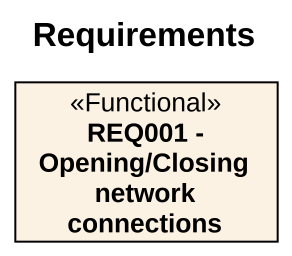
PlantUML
@startuml
title Requirements
hide circle
hide empty members
class "REQ001 - Opening/Closing network connections" as REQ001_Opening_Closing <<Functional>>
@enduml
